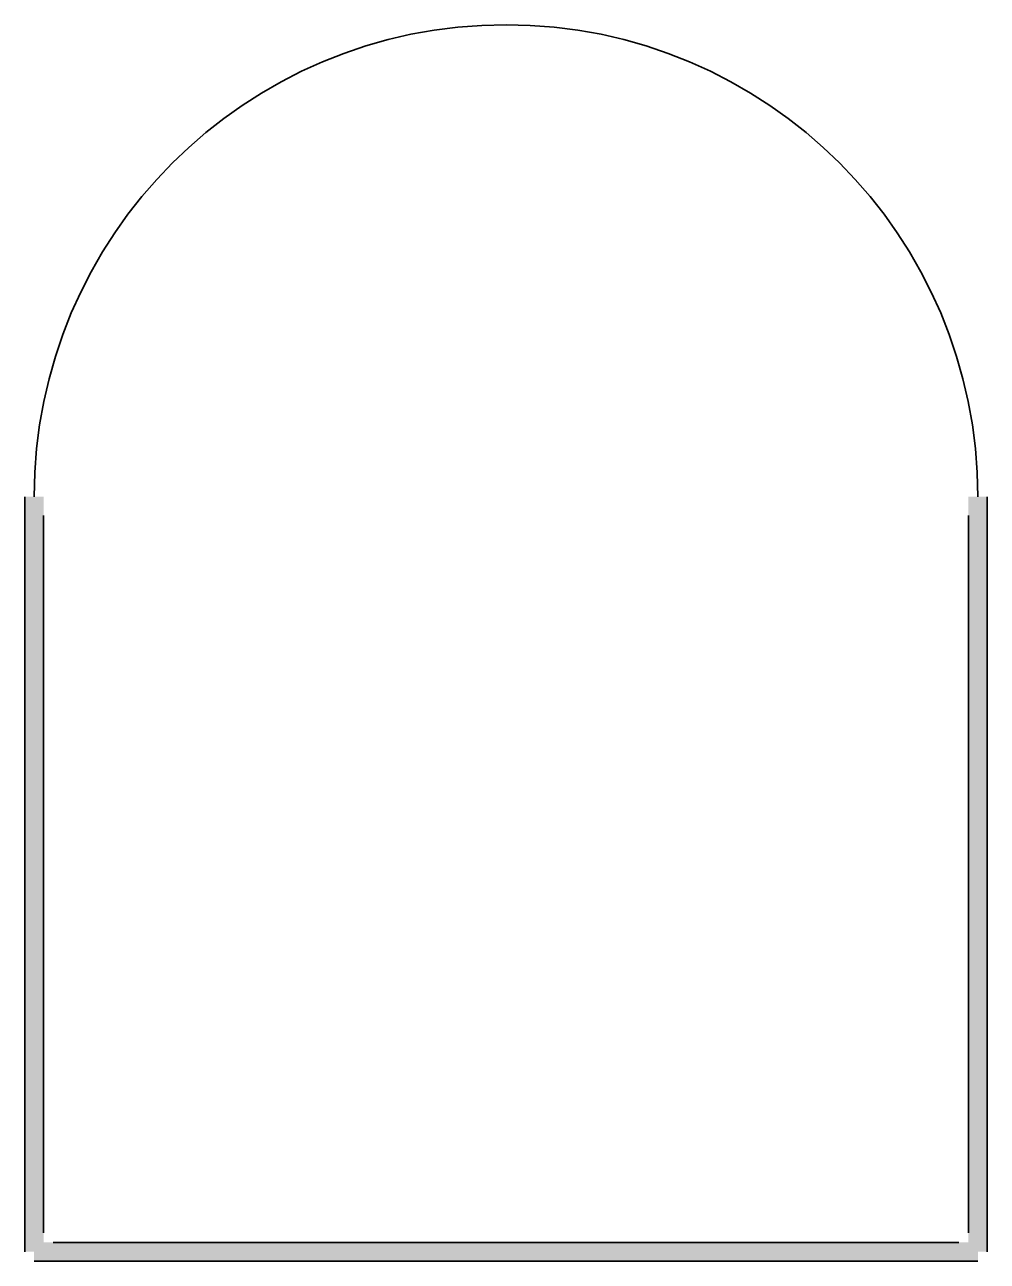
# Model space of a CAD drawing. Header units: millimetres. Extents: x -100 to 10100, y -100 to 13000.
import ezdxf

# ---------------------------------------------------------------- set-up
doc = ezdxf.new("R2010")
doc.units = ezdxf.units.MM
doc.layers.add('WALL', color=7, linetype='Continuous', lineweight=35)
doc.layers.add('WINDOW', color=4, linetype='Continuous', lineweight=25)

msp = doc.modelspace()

# ---------------------------------------------------------------- hatches: boundary and pattern name
at = {"layer": 'WALL'}
h = msp.add_hatch(color=7, dxfattribs=at)
h.dxf.hatch_style = 1
h.paths.add_polyline_path([(-100, 8000), (-100, 0), (100, 0), (100, 8000)])
h = msp.add_hatch(color=7, dxfattribs=at)
h.dxf.hatch_style = 1
h.paths.add_polyline_path([(10100, 0), (10100, 8000), (9900, 8000), (9900, 0)])
h = msp.add_hatch(color=7, dxfattribs=at)
h.dxf.hatch_style = 1
h.paths.add_polyline_path([(0, -100), (4100, -100), (4100, 100), (0, 100)])
h = msp.add_hatch(color=7, dxfattribs=at)
h.dxf.hatch_style = 1
h.paths.add_polyline_path([(1800, -100), (10000, -100), (10000, 100), (1800, 100)])

# ---------------------------------------------------------------- linework, layer by layer
for p, q in [((-100, 8000), (-100, 0)), ((10100, 0), (10100, 8000)), ((100, 7800), (100, 200)), ((9900, 200), (9900, 7800)), ((200, 100), (4100, 100)), ((1800, 100), (9800, 100)), ((0, -100), (4100, -100)), ((1800, -100), (10000, -100))]:
    msp.add_line(p, q, dxfattribs=at)
msp.add_arc((5000, 8000), 5000, 0, 180, dxfattribs=at)
at = {"layer": 'WINDOW'}
msp.add_line((4100, -100), (5900, -100), dxfattribs=at)

doc.saveas('drawing.dxf')
